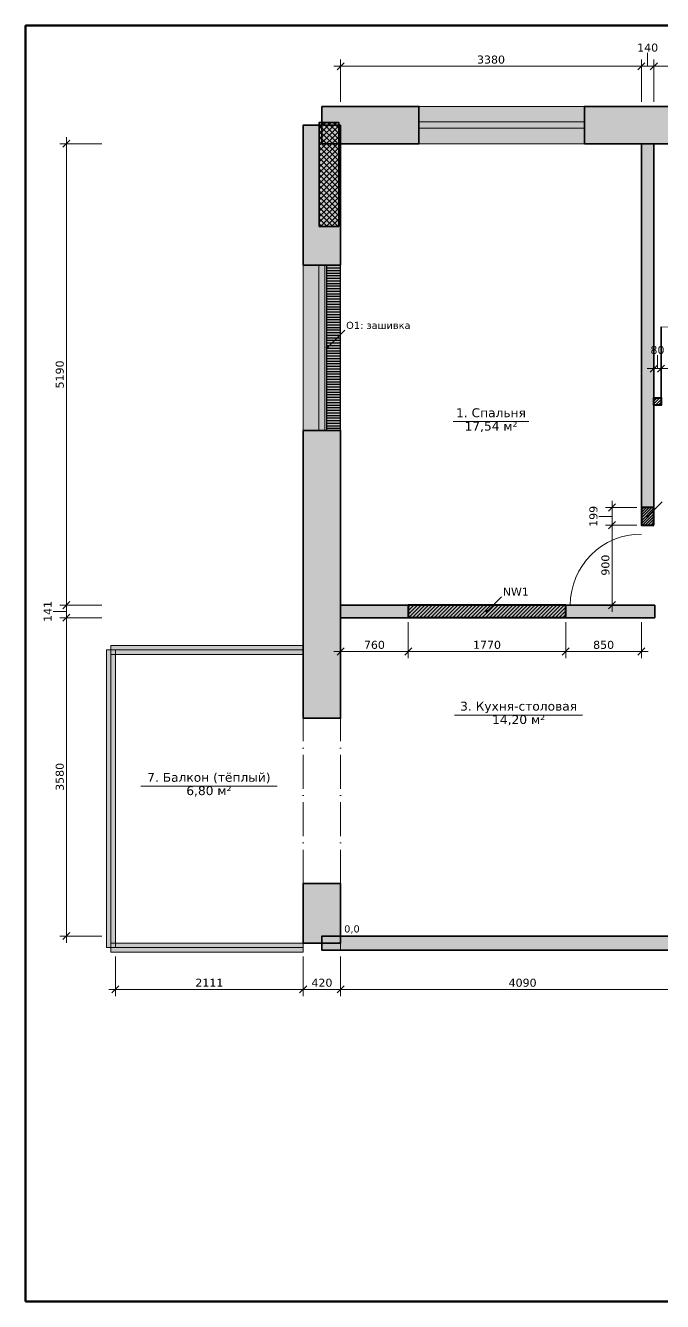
# Model space of a CAD drawing. Header units: millimetres. Extents: x 1000 to 20750, y 51 to 14600.
# Drawn here: x 1000 to 8156, y 250 to 14600 of the extents above; entities that cross this region are included whole.
import ezdxf
from ezdxf.enums import TextEntityAlignment as Align

# ---------------------------------------------------------------- set-up
doc = ezdxf.new("R2010")
doc.units = ezdxf.units.MM
doc.linetypes.add('DASHDOT', pattern=[3.556, 2.54, -0.508, 0, -0.508])
for name, color, linetype in [('AR-NEW', 5, 'CONTINUOUS'), ('AR-WALLS', 7, 'CONTINUOUS'), ('DIM', 7, 'CONTINUOUS'), ('FRAME', 7, 'CONTINUOUS'), ('TEXT', 7, 'CONTINUOUS')]:
    doc.layers.add(name, color=color, linetype=linetype)
doc.styles.add('GOST', font='DejaVuSans.ttf')

msp = doc.modelspace()

# ---------------------------------------------------------------- hatches: boundary and pattern name
at = {"layer": 'AR-NEW', "true_color": 0x8a6d3b}
h = msp.add_hatch(dxfattribs=at)
h.set_pattern_fill('LINE', scale=9.16667)
h.paths.add_polyline_path([(4540, 10046), (4540, 11906), (4380, 11906), (4380, 10046), (4540, 10046)])
at = {"layer": 'AR-NEW', "true_color": 0xf3ead8, "transparency": 33554559}
h = msp.add_hatch(color=7, dxfattribs=at)
h.dxf.hatch_style = 1
h.paths.add_polyline_path([(4540, 10046), (4540, 11906), (4380, 11906), (4380, 10046), (4540, 10046)])
at = {"layer": 'AR-NEW', "true_color": 0x1f4e9c}
h = msp.add_hatch(dxfattribs=at)
h.set_pattern_fill('ANSI31', scale=6.875)
h.paths.add_polyline_path([(8060, 10331), (8060, 10411), (8140, 10411), (8140, 10331), (8060, 10331)])
h = msp.add_hatch(dxfattribs=at)
h.set_pattern_fill('ANSI31', scale=6.875)
h.paths.add_polyline_path([(8060, 8981), (8060, 9180), (7920, 9180), (7920, 8981), (8060, 8981)])
at = {"layer": 'AR-NEW', "true_color": 0xfff6f6, "transparency": 33554559}
h = msp.add_hatch(color=7, dxfattribs=at)
h.dxf.hatch_style = 1
h.paths.add_polyline_path([(8060, 8981), (8060, 9180), (7920, 9180), (7920, 8981), (8060, 8981)])
at = {"layer": 'AR-NEW', "true_color": 0x1f4e9c}
h = msp.add_hatch(dxfattribs=at)
h.set_pattern_fill('ANSI31', scale=9.16667)
h.paths.add_polyline_path([(7070, 7941), (7070, 8081), (5300, 8081), (5300, 7941), (7070, 7941)])
at = {"layer": 'AR-NEW', "true_color": 0xfbf3df, "transparency": 33554559}
h = msp.add_hatch(color=7, dxfattribs=at)
h.dxf.hatch_style = 1
h.paths.add_polyline_path([(7070, 7941), (7070, 8081), (5300, 8081), (5300, 7941), (7070, 7941)])
at = {"layer": 'AR-WALLS', "true_color": 0x262626}
h = msp.add_hatch(color=7, dxfattribs=at)
h.dxf.hatch_style = 1
h.paths.add_polyline_path([(4330, 13691), (5420, 13691), (5420, 13271), (4330, 13271), (4330, 13691)])
at = {"layer": 'AR-WALLS', "true_color": 0xffffff}
h = msp.add_hatch(color=7, dxfattribs=at)
h.dxf.hatch_style = 1
h.paths.add_polyline_path([(5420, 13271), (7280, 13271), (7280, 13691), (5420, 13691)])
at = {"layer": 'AR-WALLS', "true_color": 0x262626}
h = msp.add_hatch(color=7, dxfattribs=at)
h.dxf.hatch_style = 1
h.paths.add_polyline_path([(7280, 13271), (7280, 13691), (9060, 13691), (9060, 13271), (7280, 13271)])
at = {"layer": 'AR-WALLS', "true_color": 0x333333}
h = msp.add_hatch(dxfattribs=at)
h.set_pattern_fill('ANSI37', scale=13.75)
h.paths.add_polyline_path([(4519, 12341), (4519, 13511), (4300, 13511), (4300, 12341), (4519, 12341)])
at = {"layer": 'AR-WALLS', "true_color": 0xd9d9d9, "transparency": 33554559}
h = msp.add_hatch(color=7, dxfattribs=at)
h.dxf.hatch_style = 1
h.paths.add_polyline_path([(4519, 12341), (4519, 13511), (4300, 13511), (4300, 12341), (4519, 12341)])
at = {"layer": 'AR-WALLS', "true_color": 0x262626}
h = msp.add_hatch(color=7, dxfattribs=at)
h.dxf.hatch_style = 1
h.paths.add_polyline_path([(4540, 13481), (4540, 11906), (4120, 11906), (4120, 13481), (4540, 13481)])
h = msp.add_hatch(color=7, dxfattribs=at)
h.dxf.hatch_style = 1
h.paths.add_polyline_path([(7920, 13271), (8060, 13271), (8060, 9180), (7920, 9180), (7920, 13271)])
at = {"layer": 'AR-WALLS', "true_color": 0xffffff}
h = msp.add_hatch(color=7, dxfattribs=at)
h.dxf.hatch_style = 1
h.paths.add_polyline_path([(4120, 10046), (4540, 10046), (4540, 11906), (4120, 11906)])
at = {"layer": 'AR-WALLS', "true_color": 0x262626}
h = msp.add_hatch(color=7, dxfattribs=at)
h.dxf.hatch_style = 1
h.paths.add_polyline_path([(4120, 10046), (4540, 10046), (4540, 6810), (4120, 6810), (4120, 10046)])
h = msp.add_hatch(color=7, dxfattribs=at)
h.dxf.hatch_style = 1
h.paths.add_polyline_path([(4540, 7940), (4540, 8080), (5300, 8080), (5300, 7940), (4540, 7940)])
h = msp.add_hatch(color=7, dxfattribs=at)
h.dxf.hatch_style = 1
h.paths.add_polyline_path([(8070, 8080), (8070, 7940), (7070, 7940), (7070, 8080), (8070, 8080)])
at = {"layer": 'AR-WALLS', "true_color": 0xffffff}
h = msp.add_hatch(color=7, dxfattribs=at)
h.dxf.hatch_style = 1
h.paths.add_polyline_path([(1959, 7528), (4120, 7528), (4120, 7628), (1959, 7628)])
h = msp.add_hatch(color=7, dxfattribs=at)
h.dxf.hatch_style = 1
h.paths.add_polyline_path([(1909, 4230), (2009, 4230), (2009, 7578), (1909, 7578)])
at = {"layer": 'AR-WALLS', "true_color": 0x262626}
h = msp.add_hatch(color=7, dxfattribs=at)
h.dxf.hatch_style = 1
h.paths.add_polyline_path([(4120, 4280), (4120, 4950), (4540, 4950), (4540, 4280), (4120, 4280)])
h = msp.add_hatch(color=7, dxfattribs=at)
h.dxf.hatch_style = 1
h.paths.add_polyline_path([(10530, 4200), (10530, 4360), (4330, 4360), (4330, 4200), (10530, 4200)])
at = {"layer": 'AR-WALLS', "true_color": 0xffffff}
h = msp.add_hatch(color=7, dxfattribs=at)
h.dxf.hatch_style = 1
h.paths.add_polyline_path([(1959, 4180), (4120, 4180), (4120, 4280), (1959, 4280)])
at = {"layer": 'TEXT', "true_color": 0x8a6d3b}
h = msp.add_hatch(color=7, dxfattribs=at)
h.dxf.hatch_style = 1
edge = h.paths.add_edge_path()
edge.add_arc((4390, 10976), 12.5, 0, 360)
at = {"layer": 'TEXT', "true_color": 0x1f4e9c}
h = msp.add_hatch(color=7, dxfattribs=at)
h.dxf.hatch_style = 1
edge = h.paths.add_edge_path()
edge.add_arc((7990, 9080), 12.5, 0, 360)
h = msp.add_hatch(color=7, dxfattribs=at)
h.dxf.hatch_style = 1
edge = h.paths.add_edge_path()
edge.add_arc((6185, 8011), 12.5, 0, 360)

# ---------------------------------------------------------------- linework, layer by layer
at = {"layer": 'AR-NEW', "lineweight": 30, "true_color": 0x1f4e9c}
msp.add_lwpolyline([(4540, 10046), (4540, 11906), (4380, 11906), (4380, 10046), (4540, 10046)], close=True, dxfattribs=at)
at = {"layer": 'AR-NEW', "lineweight": 40, "true_color": 0x1f4e9c}
for points in [[(8060, 10331), (8060, 10411), (8140, 10411), (8140, 10331), (8060, 10331)], [(8060, 8981), (8060, 9180), (7920, 9180), (7920, 8981), (8060, 8981)], [(7070, 7941), (7070, 8081), (5300, 8081), (5300, 7941), (7070, 7941)]]:
    msp.add_lwpolyline(points, close=True, dxfattribs=at)
at = {"layer": 'AR-WALLS', "color": 7, "lineweight": 35}
for points in [[(4330, 13691), (5420, 13691), (5420, 13271), (4330, 13271), (4330, 13691)], [(7280, 13271), (7280, 13691), (9060, 13691), (9060, 13271), (7280, 13271)], [(4519, 12341), (4519, 13511), (4300, 13511), (4300, 12341), (4519, 12341)], [(4540, 13481), (4540, 11906), (4120, 11906), (4120, 13481), (4540, 13481)], [(7920, 13271), (8060, 13271), (8060, 9180), (7920, 9180), (7920, 13271)], [(4120, 10046), (4540, 10046), (4540, 6810), (4120, 6810), (4120, 10046)], [(4540, 7940), (4540, 8080), (5300, 8080), (5300, 7940), (4540, 7940)], [(8070, 8080), (8070, 7940), (7070, 7940), (7070, 8080), (8070, 8080)], [(4120, 4280), (4120, 4950), (4540, 4950), (4540, 4280), (4120, 4280)], [(10530, 4200), (10530, 4360), (4330, 4360), (4330, 4200), (10530, 4200)]]:
    msp.add_lwpolyline(points, close=True, dxfattribs=at)
at = {"layer": 'AR-WALLS', "color": 7, "lineweight": 20}
for points in [[(5420, 13271), (7280, 13271), (7280, 13691), (5420, 13691)], [(4120, 10046), (4540, 10046), (4540, 11906), (4120, 11906)], [(1959, 7528), (4120, 7528), (4120, 7628), (1959, 7628)], [(1909, 4230), (2009, 4230), (2009, 7578), (1909, 7578)], [(1959, 4180), (4120, 4180), (4120, 4280), (1959, 4280)]]:
    msp.add_lwpolyline(points, close=True, dxfattribs=at)
at = {"layer": 'AR-WALLS', "color": 7, "lineweight": 15}
for points in [[(5420, 13515), (7280, 13515)], [(5420, 13447), (7280, 13447)], [(4296, 10046), (4296, 11906)], [(4364, 10046), (4364, 11906)], [(1959, 4230), (1959, 7578)], [(1959, 7578), (4120, 7578)], [(1959, 4230), (4120, 4230)]]:
    msp.add_lwpolyline(points, dxfattribs=at)
at = {"layer": 'AR-WALLS', "color": 7, "lineweight": 35}
for points in [[(8140, 10411), (8140, 11211)], [(7920, 8081), (7120, 8081)]]:
    msp.add_lwpolyline(points, dxfattribs=at)
at = {"layer": 'AR-WALLS', "color": 7, "linetype": 'DASHDOT', "lineweight": 15, "ltscale": 150}
for points in [[(4120, 4950), (4120, 6810)], [(4540, 4950), (4540, 6810)]]:
    msp.add_lwpolyline(points, dxfattribs=at)
at = {"layer": 'AR-WALLS', "color": 7, "lineweight": 15}
for centre, start, end in [((8140, 10411), 0, 90), ((7920, 8081), 90, 180)]:
    msp.add_arc(centre, 800, start, end, dxfattribs=at)
at = {"layer": 'DIM', "color": 7, "lineweight": 15}
for points in [[(4540, 13742), (4540, 14217)], [(7920, 13742), (7920, 14217)], [(8060, 13742), (8060, 14217)], [(4465, 14142), (12285, 14142)], [(1459, 4285), (1459, 13346)], [(1859, 13271), (1384, 13271)], [(8060, 10461), (8060, 10816)], [(8140, 10461), (8140, 10816)], [(7985, 10741), (9435, 10741)], [(7590, 8006), (7590, 9255)], [(7870, 9180), (7515, 9180)], [(7870, 8981), (7515, 8981)], [(1859, 8081), (1384, 8081)], [(7870, 8081), (7515, 8081)], [(1859, 7940), (1384, 7940)], [(4540, 7890), (4540, 7485)], [(5300, 7890), (5300, 7485)], [(7070, 7890), (7070, 7485)], [(7920, 7890), (7920, 7485)], [(4465, 7560), (7995, 7560)], [(1859, 4360), (1384, 4360)], [(2009, 4130), (2009, 3685)], [(4120, 4130), (4120, 3685)], [(4540, 4130), (4540, 3685)], [(1934, 3760), (10685, 3760)]]:
    msp.add_lwpolyline(points, dxfattribs=at)
at = {"layer": 'DIM', "color": 7, "lineweight": 13}
for points in [[(7990, 14142), (7990, 14292)], [(8100, 10741), (8100, 10891)], [(7590, 9080), (7440, 9080)], [(1459, 8010), (1309, 8010)]]:
    msp.add_lwpolyline(points, dxfattribs=at)
at = {"layer": 'DIM', "color": 7, "lineweight": 35}
for points in [[(4500, 14102), (4580, 14182)], [(7880, 14102), (7960, 14182)], [(8020, 14102), (8100, 14182)], [(1419, 13231), (1499, 13311)], [(8020, 10701), (8100, 10781)], [(8100, 10701), (8180, 10781)], [(7550, 9140), (7630, 9220)], [(7550, 8941), (7630, 9021)], [(1419, 8041), (1499, 8121)], [(7550, 8041), (7630, 8121)], [(1419, 7900), (1499, 7980)], [(4500, 7520), (4580, 7600)], [(5260, 7520), (5340, 7600)], [(7030, 7520), (7110, 7600)], [(7880, 7520), (7960, 7600)], [(1419, 4320), (1499, 4400)], [(1969, 3720), (2049, 3800)], [(4080, 3720), (4160, 3800)], [(4500, 3720), (4580, 3800)]]:
    msp.add_lwpolyline(points, dxfattribs=at)
at = {"layer": 'DIM', "lineweight": 20, "true_color": 0xc0392b}
for points in [[(4540, 4210), (4540, 4510)], [(4390, 4360), (4690, 4360)]]:
    msp.add_lwpolyline(points, dxfattribs=at)
at = {"layer": 'FRAME', "color": 7, "lineweight": 50}
msp.add_lwpolyline([(1000, 250), (20750, 250), (20750, 14600), (1000, 14600)], close=True, dxfattribs=at)
at = {"layer": 'TEXT', "lineweight": 15, "true_color": 0x8a6d3b}
msp.add_lwpolyline([(4390, 10976), (4587, 11173)], dxfattribs=at)
at = {"layer": 'TEXT', "color": 7, "lineweight": 15}
for points in [[(5806, 10145), (6654, 10145)], [(5821, 6845), (7259, 6845)], [(2294, 6045), (3826, 6045)]]:
    msp.add_lwpolyline(points, dxfattribs=at)
at = {"layer": 'TEXT', "lineweight": 15, "true_color": 0x1f4e9c}
for points in [[(7990, 9080), (8152, 9242)], [(6185, 8011), (6347, 8173)]]:
    msp.add_lwpolyline(points, dxfattribs=at)
at = {"layer": 'TEXT', "lineweight": 13, "true_color": 0x8a6d3b}
msp.add_circle((4390, 10976), 12.5, dxfattribs=at)
at = {"layer": 'TEXT', "lineweight": 13, "true_color": 0x1f4e9c}
for centre in [(7990, 9080), (6185, 8011)]:
    msp.add_circle(centre, 12.5, dxfattribs=at)

# ---------------------------------------------------------------- texts
at = {"layer": 'DIM', "color": 7, "style": 'GOST'}
for s, p in [('140', (7990, 14307)), ('3380', (6230, 14172)), ('80', (8100, 10906)), ('760', (4920, 7590)), ('1770', (6185, 7590)), ('850', (7495, 7590)), ('2111', (3065, 3790)), ('420', (4330, 3790)), ('4090', (6585, 3790))]:
    msp.add_text(s, height=90, dxfattribs=at).set_placement(p, align=Align.CENTER)
for s, p in [('5190', (1429, 10676)), ('199', (7425, 9080)), ('900', (7560, 8531)), ('141', (1294, 8010)), ('3580', (1429, 6150))]:
    msp.add_text(s, height=90, rotation=90, dxfattribs=at).set_placement(p, align=Align.CENTER)
at = {"layer": 'TEXT', "true_color": 0x8a6d3b, "style": 'GOST'}
msp.add_text('O1: зашивка', height=80, dxfattribs=at).set_placement((4602, 11188))
at = {"layer": 'TEXT', "color": 7, "style": 'GOST'}
for s, p in [('1. Спальня', (6230, 10195)), ('17,54 м²', (6230, 10045)), ('3. Кухня-столовая', (6540, 6895)), ('14,20 м²', (6540, 6745)), ('7. Балкон (тёплый)', (3060, 6095)), ('6,80 м²', (3060, 5945))]:
    msp.add_text(s, height=100, dxfattribs=at).set_placement(p, align=Align.CENTER)
at = {"layer": 'TEXT', "true_color": 0x1f4e9c, "style": 'GOST'}
msp.add_text('NW1', height=90, dxfattribs=at).set_placement((6362, 8188))
at = {"layer": 'TEXT', "true_color": 0xc0392b, "style": 'GOST'}
msp.add_text('0,0', height=80, dxfattribs=at).set_placement((4580, 4400))

doc.saveas('drawing.dxf')
